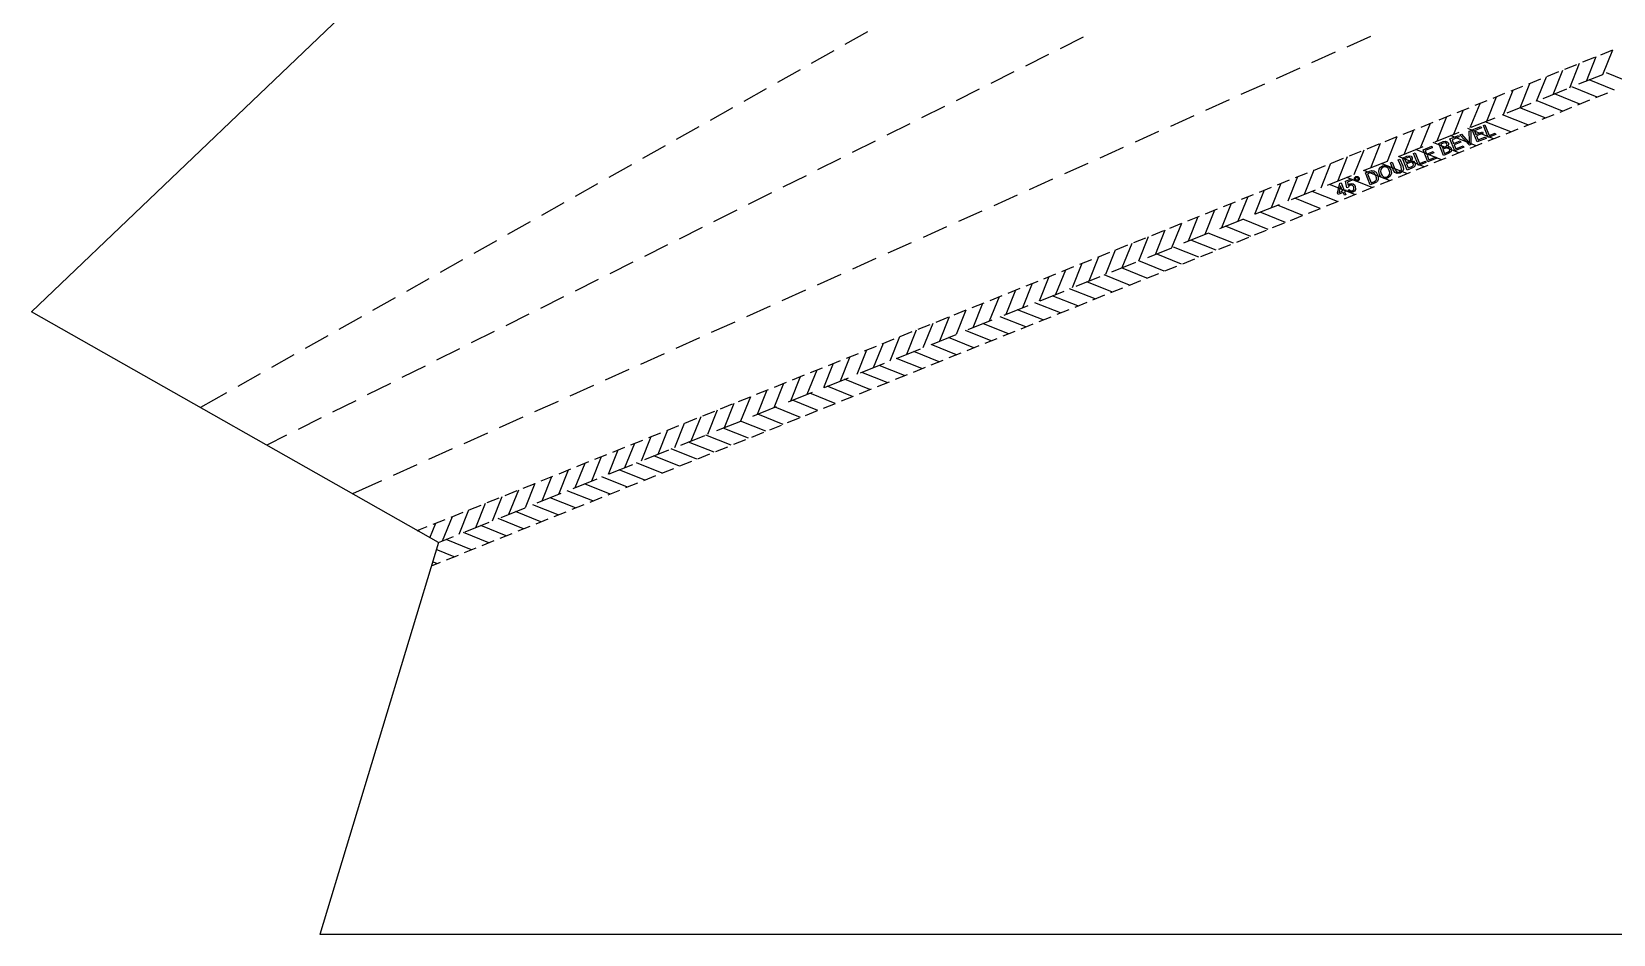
# Model space of a CAD drawing. Extents: x 310 to 1046, y -233 to 234.
# Drawn here: x 309.6 to 698.7, y -232.5 to -10.5 of the extents above; entities that cross this region are included whole.
import ezdxf

# ---------------------------------------------------------------- set-up
doc = ezdxf.new("R2010")
doc.units = 0

msp = doc.modelspace()

# ---------------------------------------------------------------- linework, layer by layer
at = {"layer": '01 CUT', "color": 7}
for points in [[(698.383246, 168.323397), (617.071752, 214.202003), (309.595137, -79.389322)], [(409.649655, -136.17931), (309.595137, -79.389322)], [(409.649655, -136.17931), (380.48208, -232.529673)], [(800.628507, -232.529673), (380.48208, -232.529673)]]:
    msp.add_lwpolyline(points, dxfattribs=at)
at = {"layer": '02 SCORE', "color": 10}
for points in [[(515.218072, -10.544956), (509.683007, -13.667029)], [(506.920765, -15.222774), (501.385699, -18.334265)], [(568.261572, -11.867868), (562.588923, -14.704193)], [(638.958016, -11.677369), (633.168951, -14.280861)], [(559.742015, -16.122355), (554.058783, -18.958679)], [(630.269127, -15.582607), (624.480062, -18.186098)], [(498.623458, -19.89001), (493.088392, -23.012083)], [(551.222459, -20.376841), (545.539227, -23.223749)], [(621.580237, -19.487844), (615.791172, -22.080753)], [(690.255271, -23.371915), (696.150169, -21.001256)], [(490.315568, -24.567828), (484.791085, -27.689902)], [(542.702903, -24.641911), (537.01967, -27.478236)], [(612.891348, -23.382499), (607.102283, -25.98599)], [(681.418216, -26.927904), (687.30253, -24.557245)], [(482.01826, -29.245647), (476.483194, -32.357137)], [(534.183346, -28.896398), (528.500114, -31.732722)], [(604.202459, -27.287736), (598.413394, -29.891228)], [(672.58116, -30.47331), (678.465475, -28.113234)], [(473.720953, -33.912882), (468.185887, -37.034956)], [(525.66379, -33.150885), (519.980557, -35.987209)], [(595.51357, -31.192974), (589.724504, -33.796466)], [(663.744105, -34.029298), (669.628419, -31.658639)], [(465.423646, -38.590701), (459.88858, -41.712774)], [(517.144233, -37.405371), (511.461001, -40.252279)], [(586.82468, -35.098212), (581.035615, -37.701704)], [(646.069994, -41.141276), (651.954308, -38.770617)], [(654.907049, -37.585287), (660.791364, -35.214628)], [(508.614093, -41.670441), (502.941444, -44.506766)], [(578.135791, -38.992866), (572.346726, -41.596358)], [(637.232938, -44.686682), (643.117253, -42.326606)], [(457.126339, -43.268519), (451.591273, -46.38001)], [(500.094537, -45.924928), (494.421888, -48.761252)], [(569.446902, -42.898104), (563.657837, -45.501596)], [(628.385299, -48.24267), (634.280197, -45.872011)], [(448.818448, -47.946338), (443.293966, -51.057828)], [(491.57498, -50.179414), (485.902331, -53.015739)], [(560.758012, -46.803342), (554.968947, -49.406833)], [(619.548244, -51.798659), (625.443142, -49.428)], [(440.521141, -52.613573), (434.986075, -55.735647)], [(483.055424, -54.433901), (477.372192, -57.280809)], [(552.069123, -50.708579), (546.280058, -53.312071)], [(610.711188, -55.344065), (616.606086, -52.983989)], [(432.223834, -57.291392), (426.688768, -60.402882)], [(543.380234, -54.613817), (537.591169, -57.206725)], [(601.874133, -58.900053), (607.769031, -56.529394)], [(423.926527, -61.96921), (418.391461, -65.080701)], [(474.535867, -58.698971), (468.852635, -61.535295)], [(534.691344, -58.508471), (528.902279, -61.111963)], [(593.037077, -62.456042), (598.931975, -60.085383)], [(466.016311, -62.953457), (460.333079, -65.789782)], [(526.002455, -62.413709), (520.21339, -65.017201)], [(584.200022, -66.012031), (590.09492, -63.641372)], [(415.629219, -66.636446), (410.094154, -69.758519)], [(457.496754, -67.207944), (451.813522, -70.044268)], [(517.313566, -66.318947), (511.524501, -68.922439)], [(575.362966, -69.557437), (581.257864, -67.197361)], [(407.321329, -71.314264), (401.796846, -74.425755)], [(448.977198, -71.462431), (443.293966, -74.309338)], [(508.624676, -70.224184), (502.835611, -72.817093)], [(566.525911, -73.113425), (572.420809, -70.742766)], [(399.024022, -75.992083), (393.488956, -79.103573)], [(440.457641, -75.7275), (434.774409, -78.563825)], [(499.935787, -74.118839), (494.146722, -76.722331)], [(557.688855, -76.669414), (563.583753, -74.298755)], [(390.726714, -80.659318), (385.191649, -83.781392)], [(431.927501, -79.981987), (426.254853, -82.818311)], [(491.246898, -78.024077), (485.457833, -80.627568)], [(540.014744, -83.770808), (545.909642, -81.400149)], [(548.8518, -80.21482), (554.746698, -77.854744)], [(382.429407, -85.337137), (376.894341, -88.448627)], [(423.407945, -84.236474), (417.735296, -87.072798)], [(482.558009, -81.929314), (476.768943, -84.532806)], [(531.177689, -87.326797), (537.072587, -84.956138)], [(414.888388, -88.49096), (409.205156, -91.337868)], [(473.869119, -85.834552), (468.080054, -88.438044)], [(522.340633, -90.882786), (528.224948, -88.512127)], [(374.1321, -90.014955), (368.597034, -93.126446)], [(406.368832, -92.75603), (400.6856, -95.592355)], [(465.18023, -89.729206), (459.391165, -92.332698)], [(513.503578, -94.428192), (519.387893, -92.068116)], [(365.834793, -94.682191), (360.299727, -97.804264)], [(397.849275, -97.010517), (392.166043, -99.846841)], [(456.491341, -93.634444), (450.702276, -96.237936)], [(504.666522, -97.98418), (510.550837, -95.613521)], [(357.526902, -99.360009), (351.124006, -102.968915)], [(447.802451, -97.539682), (442.013386, -100.143174)], [(495.829467, -101.540169), (501.713782, -99.16951)], [(389.329719, -101.265003), (383.646487, -104.101328)], [(439.113562, -101.444919), (433.324497, -104.048411)], [(486.992411, -105.096158), (492.876726, -102.725499)], [(380.810162, -105.51949), (375.12693, -108.366398)], [(430.424673, -105.350157), (424.635608, -107.943066)], [(478.155356, -108.641563), (484.039671, -106.270904)], [(372.290606, -109.78456), (367.422288, -112.208136)], [(421.735784, -109.244812), (415.946718, -111.848303)], [(469.307717, -112.197552), (475.202615, -109.826893)], [(413.046894, -113.150049), (407.257829, -115.753541)], [(460.470662, -115.753541), (466.36556, -113.382882)], [(404.358005, -117.055287), (398.56894, -119.658779)], [(442.79655, -122.854935), (448.691449, -120.484276)], [(451.633606, -119.298947), (457.528504, -116.938871)], [(395.669116, -120.960525), (388.504221, -124.177848)], [(433.959495, -126.410924), (439.854393, -124.040265)], [(425.122439, -129.966913), (431.017338, -127.596254)], [(416.285384, -133.512318), (422.180282, -131.141659)], [(409.649655, -136.17931), (413.343227, -134.697648)]]:
    msp.add_lwpolyline(points, dxfattribs=at)
at = {"layer": '04 BEVEL', "color": 130}
for points in [[(695.621004, -16.185855), (698.573745, -15.000525)], [(696.150169, -21.001256), (698.541995, -15.011108)], [(686.783949, -19.741843), (689.736689, -18.556514)], [(687.990445, -24.282079), (690.392854, -18.291931)], [(691.207768, -17.963849), (694.149925, -16.778519)], [(692.065015, -22.641668), (694.467424, -16.65152)], [(675.75615, -29.203314), (678.158559, -23.213166)], [(677.946893, -23.297832), (680.889051, -22.112503)], [(679.830721, -27.562902), (682.23313, -21.572754)], [(682.370713, -21.519838), (685.31287, -20.334508)], [(683.915874, -25.922491), (686.3077, -19.932343)], [(699.00766, -24.874744), (692.75293, -22.366502)], [(703.27273, -23.160249), (697.007416, -20.652007)], [(667.596426, -32.484137), (669.998835, -26.493989)], [(669.109838, -26.853821), (672.051995, -25.668491)], [(671.68158, -30.843725), (674.083989, -24.853577)], [(673.533657, -25.075827), (676.475814, -23.890497)], [(690.488104, -28.303733), (684.233373, -25.795491)], [(694.74259, -26.589239), (688.48786, -24.080996)], [(694.425091, -26.716238), (697.367249, -25.530909)], [(655.848963, -32.177221), (658.801704, -30.991891)], [(659.447285, -35.754376), (661.849694, -29.764229)], [(660.272782, -30.399227), (663.21494, -29.213897)], [(663.521855, -34.113965), (665.924264, -28.1344)], [(664.696602, -28.621232), (667.638759, -27.435903)], [(677.703477, -33.436634), (671.448747, -30.928392)], [(681.968547, -31.732722), (675.713817, -29.22448)], [(686.223034, -30.018228), (679.968304, -27.509986)], [(681.164216, -32.050221), (684.116957, -30.864892)], [(685.588036, -30.272227), (688.530193, -29.086897)], [(690.001272, -28.494233), (692.954013, -27.308903)], [(647.011907, -35.73321), (649.964648, -34.54788)], [(647.21299, -40.675611), (649.615399, -34.685463)], [(651.287561, -39.035199), (653.68997, -33.045052)], [(651.435727, -33.955215), (654.377884, -32.769886)], [(655.372714, -37.394788), (657.76454, -31.40464)], [(669.183921, -36.865623), (662.929191, -34.357381)], [(673.448991, -35.151128), (667.183677, -32.642886)], [(672.327161, -35.60621), (675.279902, -34.420881)], [(676.75098, -33.828216), (679.693138, -32.642886)], [(638.174852, -39.289199), (641.127592, -38.103869)], [(639.053266, -43.956434), (641.455675, -37.966286)], [(642.598671, -37.511204), (645.540829, -36.325875)], [(643.13842, -42.316022), (645.530245, -36.325875)], [(660.664364, -40.294612), (654.409634, -37.78637)], [(664.918851, -38.580118), (658.664121, -36.071875)], [(663.490105, -39.151616), (666.442846, -37.966286)], [(667.913925, -37.373621), (670.856082, -36.188292)], [(629.337796, -42.834604), (632.290537, -41.649274)], [(630.904125, -47.237257), (633.306534, -41.247109)], [(633.761616, -41.05661), (636.703773, -39.87128)], [(634.978695, -45.596845), (637.381104, -39.606698)], [(652.144808, -43.713018), (645.890077, -41.204776)], [(656.399294, -42.009107), (650.144564, -39.500865)], [(654.65305, -42.707604), (657.605791, -41.522275)], [(659.076869, -40.92961), (662.019027, -39.74428)], [(618.66983, -52.147908), (621.072239, -46.15776)], [(620.500741, -46.390593), (623.453481, -45.205263)], [(622.7444, -50.507497), (625.14681, -44.527932)], [(624.92456, -44.612598), (627.866718, -43.427269)], [(626.818971, -48.877668), (629.22138, -42.887521)], [(639.360181, -48.856502), (633.105451, -46.34826)], [(643.625251, -47.142007), (637.359938, -44.633765)], [(647.879738, -45.427513), (641.625008, -42.91927)], [(645.815994, -46.263593), (648.768735, -45.078264)], [(650.239814, -44.485599), (653.181971, -43.300269)], [(607.250449, -51.724576), (610.192607, -50.539246)], [(610.510106, -55.428731), (612.912515, -49.438583)], [(611.663685, -49.946582), (614.616426, -48.761252)], [(614.595259, -53.78832), (616.987085, -47.798172)], [(616.087505, -48.168587), (619.029662, -46.983258)], [(630.840625, -52.285491), (624.585895, -49.777249)], [(635.105695, -50.570996), (628.840381, -48.062754)], [(632.565703, -51.586993), (635.50786, -50.401664)], [(636.978939, -49.808999), (639.921096, -48.623669)], [(641.402758, -48.041588), (644.344916, -46.856258)], [(598.275811, -60.349966), (600.67822, -54.359818)], [(598.413394, -55.269982), (601.355551, -54.084652)], [(602.360965, -58.709554), (604.75279, -52.719406)], [(602.82663, -53.491987), (605.768787, -52.317241)], [(606.435535, -57.069143), (608.837944, -51.078995)], [(622.321068, -55.703897), (616.066338, -53.195655)], [(626.575555, -53.989402), (620.320825, -51.491743)], [(623.728647, -55.142982), (626.670805, -53.957652)], [(628.141883, -53.364988), (631.084041, -52.179658)], [(589.576338, -58.82597), (592.518496, -57.640641)], [(590.12667, -63.630789), (592.529079, -57.640641)], [(593.989574, -57.047976), (596.931732, -55.862646)], [(594.20124, -61.990377), (596.603649, -56.000229)], [(609.536442, -60.847381), (603.281712, -58.339139)], [(613.801512, -59.132886), (607.536198, -56.624644)], [(618.055998, -57.418391), (611.801268, -54.910149)], [(614.881009, -58.698971), (617.833749, -57.513641)], [(619.304828, -56.920976), (622.246985, -55.735647)], [(580.728699, -62.381959), (583.68144, -61.19663)], [(581.966945, -66.901028), (584.369355, -60.921464)], [(585.152519, -60.603965), (588.094676, -59.418635)], [(586.041516, -65.2712), (588.443925, -59.281052)], [(601.016886, -64.27637), (594.762155, -61.768128)], [(605.281955, -62.561875), (599.016642, -60.053633)], [(606.043953, -62.244376), (608.996694, -61.06963)], [(610.467772, -60.476965), (613.40993, -59.291636)], [(569.732651, -71.822263), (572.13506, -65.832115)], [(571.891644, -65.927365), (574.844385, -64.752618)], [(573.817804, -70.181851), (576.20963, -64.191703)], [(576.315463, -64.159954), (579.257621, -62.974624)], [(577.892375, -68.54144), (580.294784, -62.561875)], [(592.497329, -67.694776), (586.242599, -65.186534)], [(596.751816, -65.980281), (590.497085, -63.472039)], [(597.206897, -65.800365), (600.159638, -64.615035)], [(601.630717, -64.022371), (604.572874, -62.837041)], [(561.58351, -75.103086), (563.975336, -69.112938)], [(563.054588, -69.483353), (566.007329, -68.298024)], [(565.65808, -73.462674), (568.060489, -67.472526)], [(567.478408, -67.705359), (570.420565, -66.520029)], [(583.977773, -71.123765), (577.723042, -68.615523)], [(588.232259, -69.40927), (581.977529, -66.901028)], [(583.956606, -71.134348), (586.898763, -69.949019)], [(588.369842, -69.356354), (591.322583, -68.171024)], [(592.793661, -67.578359), (595.735819, -66.39303)], [(549.804297, -74.817337), (552.746454, -73.632007)], [(553.423785, -78.383909), (555.826195, -72.393761)], [(554.217533, -73.039342), (557.170274, -71.854013)], [(557.498356, -76.743497), (559.900765, -70.753349)], [(558.641352, -71.261348), (561.58351, -70.076018)], [(571.193146, -76.256665), (564.938416, -73.748423)], [(575.458216, -74.552754), (569.192902, -72.044512)], [(579.712703, -72.83826), (573.457972, -70.330017)], [(575.11955, -74.679754), (578.061708, -73.505007)], [(579.532787, -72.912343), (582.485527, -71.727013)], [(540.967241, -78.362742), (543.909399, -77.187996)], [(541.189491, -83.29456), (543.5919, -77.314995)], [(545.264061, -81.664732), (547.66647, -75.674584)], [(545.380477, -76.595331), (548.333218, -75.410001)], [(549.349215, -80.02432), (551.751624, -74.034172)], [(562.67359, -79.685655), (556.418859, -77.177413)], [(566.928076, -77.97116), (560.673346, -75.462918)], [(566.282495, -78.235743), (569.224652, -77.050413)], [(570.695731, -76.457748), (573.648472, -75.272419)], [(532.130186, -81.918731), (535.072343, -80.733401)], [(533.04035, -86.575383), (535.432175, -80.585235)], [(536.543422, -80.140737), (539.496163, -78.955407)], [(537.11492, -84.934971), (539.517329, -78.955407)], [(554.154033, -83.114644), (547.899303, -80.606402)], [(558.40852, -81.400149), (552.153789, -78.891907)], [(557.445439, -81.791731), (560.387597, -80.606402)], [(561.858676, -80.013737), (564.800833, -78.828407)], [(520.806055, -91.496617), (523.197881, -85.50647)], [(523.29313, -85.47472), (526.235288, -84.28939)], [(524.880625, -89.856206), (527.283034, -83.866058)], [(527.706366, -83.696725), (530.648524, -82.511396)], [(528.955196, -88.215794), (531.357605, -82.225647)], [(545.634477, -86.543633), (539.369163, -84.035391)], [(549.888963, -84.829138), (543.634233, -82.320896)], [(548.608384, -85.34772), (551.550541, -84.162391)], [(553.02162, -83.569726), (555.963777, -82.384396)], [(512.64633, -94.77744), (515.04874, -88.787293)], [(514.456075, -89.030709), (517.398232, -87.845379)], [(516.720901, -93.137029), (519.12331, -87.146881)], [(518.869311, -87.252714), (521.811468, -86.067385)], [(532.84985, -91.676534), (526.59512, -89.168291)], [(537.104337, -89.962039), (530.849607, -87.453797)], [(541.369407, -88.247544), (535.114676, -85.739302)], [(535.347509, -90.67112), (538.289666, -89.48579)], [(539.760745, -88.893126), (542.713486, -87.707796)], [(544.184564, -87.115131), (547.126722, -85.940385)], [(501.1952, -94.354108), (504.137357, -93.168779)], [(504.486606, -98.058263), (506.889015, -92.068116)], [(505.619019, -92.576114), (508.561177, -91.390784)], [(508.57176, -96.417852), (510.974169, -90.427704)], [(510.032255, -90.79812), (512.974413, -89.623373)], [(524.330294, -95.105523), (518.075563, -92.597281)], [(528.58478, -93.391028), (522.33005, -90.882786)], [(526.510454, -94.227109), (529.452611, -93.041779)], [(530.92369, -92.449114), (533.87643, -91.263785)], [(492.262895, -102.968915), (494.654721, -96.978767)], [(492.358144, -97.910097), (495.300302, -96.724768)], [(496.337465, -101.328503), (498.739874, -95.348939)], [(496.77138, -96.132103), (499.724121, -94.946773)], [(500.412036, -99.688092), (502.814445, -93.708527)], [(515.810737, -98.523929), (509.545424, -96.015687)], [(520.065224, -96.820017), (513.810494, -94.311775)], [(517.673398, -97.783098), (520.615555, -96.597768)], [(522.086634, -96.005103), (525.039375, -94.819774)], [(483.521089, -101.466086), (486.463246, -100.280756)], [(484.10317, -106.249738), (486.505579, -100.25959)], [(487.934325, -99.688092), (490.887066, -98.502762)], [(488.177741, -104.609326), (490.58015, -98.619178)], [(503.026111, -103.667412), (496.77138, -101.15917)], [(507.291181, -101.952918), (501.025867, -99.444676)], [(511.545667, -100.238423), (505.290937, -97.730181)], [(508.836343, -101.328503), (511.7785, -100.143174)], [(513.249579, -99.550509), (516.202319, -98.375762)], [(474.684033, -105.011492), (477.626191, -103.826162)], [(475.943446, -109.530561), (478.345855, -103.540413)], [(479.09727, -103.233497), (482.05001, -102.058751)], [(480.0286, -107.890149), (482.420426, -101.900001)], [(494.506554, -107.096402), (488.251824, -104.58816)], [(498.761041, -105.381907), (492.506311, -102.873665)], [(499.999287, -104.884492), (502.941444, -103.699162)], [(504.412523, -103.106498), (507.365264, -101.921168)], [(463.709151, -114.451795), (466.11156, -108.461647)], [(465.846978, -108.56748), (468.789135, -107.382151)], [(467.794305, -112.811384), (470.196714, -106.821236)], [(470.260214, -106.789486), (473.212955, -105.604156)], [(471.868876, -111.170972), (474.271285, -105.180824)], [(485.986998, -110.514808), (479.732268, -108.006565)], [(490.241484, -108.800313), (483.986754, -106.292071)], [(491.162231, -108.440481), (494.104389, -107.255151)], [(495.575468, -106.662486), (498.528208, -105.477157)], [(452.586103, -113.901464), (455.538844, -112.716134)], [(455.56001, -117.722035), (457.962419, -111.74247)], [(457.009922, -112.123469), (459.95208, -110.93814)], [(459.634581, -116.092207), (462.03699, -110.102059)], [(461.423158, -110.345475), (464.375899, -109.160145)], [(477.467441, -113.943797), (471.202128, -111.435555)], [(481.721928, -112.229302), (475.467198, -109.72106)], [(477.901357, -113.763881), (480.843514, -112.578551)], [(482.325176, -111.985886), (485.267333, -110.81114)], [(486.738412, -110.218475), (489.691153, -109.033146)], [(443.325716, -122.643269), (445.728125, -116.653122)], [(443.749047, -117.446869), (446.691205, -116.261539)], [(447.400286, -121.002858), (449.802695, -115.01271)], [(448.172867, -115.668875), (451.115024, -114.494128)], [(451.48544, -119.362446), (453.877266, -113.372299)], [(464.682815, -119.087281), (458.428085, -116.579038)], [(468.937301, -117.372786), (462.682571, -114.864544)], [(473.202371, -115.658291), (466.947641, -113.150049)], [(469.064301, -117.319869), (472.006459, -116.13454)], [(473.488121, -115.541875), (476.430278, -114.356545)], [(434.911992, -121.002858), (437.854149, -119.817528)], [(435.165991, -125.924092), (437.5684, -119.933945)], [(439.251145, -124.283681), (441.642971, -118.293533)], [(439.335811, -119.224863), (442.277969, -118.039534)], [(456.163258, -122.505686), (449.908528, -119.997444)], [(460.417745, -120.791192), (454.163015, -118.28295)], [(460.227246, -120.875858), (463.169403, -119.690529)], [(464.651065, -119.097864), (467.593222, -117.912534)], [(426.074937, -124.558847), (429.017094, -123.373517)], [(427.01685, -129.204915), (429.419259, -123.214768)], [(430.498756, -122.780852), (433.440913, -121.595523)], [(431.091421, -127.564504), (433.49383, -121.574356)], [(447.643702, -125.934676), (441.378388, -123.426434)], [(451.898189, -124.220181), (445.643458, -121.711939)], [(451.39019, -124.421264), (454.332347, -123.246517)], [(455.803426, -122.653853), (458.756167, -121.468523)], [(414.782555, -134.115567), (417.184964, -128.136002)], [(417.237881, -128.104252), (420.180038, -126.929506)], [(418.857126, -132.485738), (421.259535, -126.495591)], [(421.651117, -126.336841), (424.603858, -125.151511)], [(422.931696, -130.845327), (425.334105, -124.855179)], [(439.113562, -129.363665), (432.858832, -126.855423)], [(443.378632, -127.64917), (437.123902, -125.140928)], [(442.553135, -127.977253), (445.495292, -126.791923)], [(446.966371, -126.199258), (449.919111, -125.013929)], [(404.474421, -133.237153), (406.929747, -132.252906)], [(407.585911, -135.004564), (409.02524, -131.406242)], [(408.400825, -131.660241), (411.342983, -130.474911)], [(410.707985, -135.755978), (413.099811, -129.76583)], [(412.814062, -129.882247), (415.766802, -128.696917)], [(426.339519, -134.496565), (420.084789, -131.988323)], [(430.594006, -132.782071), (424.339275, -130.273829)], [(434.859076, -131.067576), (428.604345, -128.559334)], [(429.29226, -133.311236), (432.245, -132.125906)], [(433.716079, -131.533241), (436.658236, -130.347912)], [(438.129315, -129.755247), (441.082056, -128.569917)], [(404.79192, -133.427652), (404.95067, -133.046653)], [(417.819962, -137.925555), (411.554649, -135.417312)], [(422.074449, -136.21106), (415.819719, -133.702818)], [(420.455204, -136.856641), (423.407945, -135.681895)], [(424.879024, -135.08923), (427.821181, -133.903901)], [(413.554893, -139.640049), (409.141656, -137.862055)], [(411.618149, -140.41263), (414.570889, -139.2273)], [(416.041968, -138.634636), (418.984126, -137.449306)], [(407.924577, -141.904875), (410.14707, -141.005295)], [(409.300406, -141.34396), (408.220909, -140.920628)]]:
    msp.add_lwpolyline(points, dxfattribs=at)
at = {"layer": '23 NOTES', "color": 7}
for points in [[(663.284559, -38.391655), (660.95884, -35.904605), (661.380833, -35.734953), (663.006824, -37.567267), (663.355443, -37.98734), (663.320306, -37.44124), (663.25569, -34.981217), (663.653569, -34.82126), (663.684448, -38.23089), (663.284559, -38.391655)], [(665.195588, -37.623376), (664.01126, -34.67746), (666.141322, -33.821125), (666.281082, -34.168767), (664.540861, -34.868377), (664.903592, -35.770639), (666.53329, -35.115462), (666.672243, -35.461095), (665.042544, -36.116272), (665.445668, -37.119009), (667.254212, -36.391931), (667.393972, -36.739574), (665.195588, -37.623376)], [(667.916438, -36.52953), (666.732111, -33.583614), (667.121952, -33.426889), (668.166519, -36.025163), (669.617373, -35.441885), (669.757133, -35.789527), (667.916438, -36.52953)], [(653.072319, -42.497215), (651.887991, -39.551299), (654.018053, -38.694964), (654.157813, -39.042606), (652.417593, -39.742216), (652.780323, -40.644478), (654.410023, -39.989301), (654.548975, -40.334934), (652.919276, -40.990111), (653.3224, -41.992848), (655.130943, -41.265771), (655.270704, -41.613413), (653.072319, -42.497215)], [(656.936571, -40.943695), (655.752243, -37.997779), (656.857465, -37.553454), (657.434372, -37.426566), (657.864558, -37.573416), (658.137026, -37.914392), (658.177534, -38.311273), (657.976326, -38.704956), (658.493709, -38.807415), (658.817738, -39.195356), (658.88443, -39.616724), (658.779284, -39.976457), (658.514729, -40.253216), (658.059878, -40.492099), (656.936571, -40.943695)], [(659.705652, -39.830459), (658.521325, -36.884543), (660.651386, -36.028208), (660.791147, -36.37585), (659.050926, -37.07546), (659.413657, -37.977722), (661.043356, -37.322545), (661.182309, -37.668177), (659.552609, -38.323355), (659.955733, -39.326092), (661.764277, -38.599015), (661.904037, -38.946657), (659.705652, -39.830459)], [(648.014425, -44.530608), (646.830098, -41.584691), (647.935319, -41.140367), (648.512226, -41.013478), (648.942412, -41.160329), (649.21488, -41.501305), (649.255388, -41.898186), (649.05418, -42.291869), (649.571563, -42.394327), (649.895592, -42.782268), (649.962284, -43.203637), (649.857138, -43.563369), (649.592583, -43.840129), (649.137732, -44.079012), (648.014425, -44.530608)], [(650.759391, -43.427067), (649.575063, -40.481151), (649.964905, -40.324425), (651.009472, -42.922699), (652.460326, -42.339422), (652.600086, -42.687064), (650.759391, -43.427067)], [(638.8853, -48.200731), (637.700972, -45.254815), (638.715766, -44.846844), (639.257209, -44.678191), (639.774075, -44.715497), (640.324491, -45.080119), (640.722178, -45.732566), (640.882935, -46.358883), (640.854869, -46.869701), (640.693043, -47.245217), (640.400356, -47.533286), (639.948321, -47.773371), (638.8853, -48.200731)], [(639.135381, -47.696363), (639.764352, -47.443502), (640.198695, -47.20586), (640.40255, -46.946501), (640.468111, -46.488304), (640.317856, -45.888111), (639.879959, -45.240157), (639.378116, -45.05442), (638.849498, -45.196909), (638.230574, -45.445731), (639.135381, -47.696363)], [(632.531284, -50.755194), (632.247724, -50.049863), (630.969687, -50.563664), (630.836389, -50.232097), (631.41327, -47.782619), (631.708665, -47.663863), (632.476135, -49.572881), (632.874015, -49.412924), (633.007312, -49.74449), (632.609433, -49.904447), (632.892993, -50.609779), (632.531284, -50.755194)]]:
    msp.add_lwpolyline(points, close=True, dxfattribs=at)
for points in [[(656.639729, -39.078901), (657.276738, -38.822808), (657.634761, -38.639192), (657.798841, -38.402826), (657.771794, -38.114912), (657.598056, -37.885973), (657.335709, -37.814037), (656.870627, -37.951991), (656.281846, -38.188695), (656.639729, -39.078901)], [(645.807265, -41.995894), (646.197107, -41.839168), (646.881367, -43.541209), (647.064453, -44.286934), (646.872002, -44.859169), (646.250192, -45.298228), (645.515635, -45.427804), (644.974248, -45.166928), (644.564422, -44.472675), (643.880162, -42.770635), (644.270004, -42.613909), (644.953456, -44.31394), (645.251606, -44.852342), (645.609057, -45.033102), (646.074655, -44.9603), (646.609187, -44.518981), (646.490717, -43.695925), (645.807265, -41.995894)], [(647.717582, -42.665814), (648.354592, -42.409721), (648.712615, -42.226105), (648.876694, -41.989739), (648.849648, -41.701825), (648.67591, -41.472885), (648.413563, -41.40095), (647.948481, -41.538904), (647.359699, -41.775608), (647.717582, -42.665814)], [(648.264506, -44.02624), (648.997971, -43.73137), (649.257569, -43.610666), (649.450318, -43.439805), (649.533584, -43.217254), (649.491683, -42.944649), (649.292568, -42.693231), (648.98879, -42.616944), (648.538561, -42.73959), (647.857343, -43.013456), (648.264506, -44.02624)], [(657.186653, -40.439327), (657.920117, -40.144457), (658.179715, -40.023753), (658.372464, -39.852892), (658.45573, -39.630341), (658.413829, -39.357737), (658.214714, -39.106319), (657.910935, -39.030032), (657.460708, -39.152677), (656.77949, -39.426543), (657.186653, -40.439327)], [(633.350399, -49.52953), (633.717268, -49.344692), (634.080224, -49.684304), (634.507723, -49.673504), (634.870641, -49.298844), (634.84145, -48.703668), (634.470314, -48.285646), (633.944269, -48.289378), (633.661093, -48.496592), (633.522451, -48.790425), (633.165073, -48.882745), (632.8421, -47.254881), (634.30702, -46.665948), (634.445973, -47.011581), (633.27042, -47.484181), (633.429968, -48.339742), (633.912274, -47.931091), (634.294816, -47.854915), (634.670795, -47.936606), (634.99253, -48.16207), (635.212338, -48.517214), (635.257142, -49.302192), (635.029908, -49.70517), (634.627287, -49.970909), (633.879702, -50.010017), (633.350399, -49.52953), (633.350399, -49.52953)], [(635.055093, -46.906757), (635.059521, -46.447459), (635.387944, -46.126349), (635.849251, -46.129969), (636.170362, -46.458393), (636.164732, -46.920508), (635.836309, -47.241618), (635.377011, -47.23719), (635.055093, -46.906757), (635.055093, -46.906757)], [(635.274128, -46.8187), (635.469537, -47.020254), (635.750261, -47.021775), (635.947796, -46.827982), (635.951327, -46.54645), (635.754717, -46.347713), (635.477203, -46.342567), (635.276457, -46.539985), (635.274128, -46.8187), (635.274128, -46.8187)], [(641.161965, -45.618787), (640.997673, -44.925614), (641.094536, -44.313025), (641.420247, -43.819686), (641.944112, -43.488281), (642.757949, -43.387524), (643.475234, -43.731747), (643.96554, -44.452001), (644.107023, -45.326496), (643.810303, -46.069036), (643.167631, -46.53749), (642.343332, -46.63545), (641.626441, -46.2864), (641.161965, -45.618787), (641.161965, -45.618787)], [(641.566288, -45.463242), (641.829089, -45.910813), (642.189323, -46.188494), (642.604947, -46.28751), (643.031516, -46.204722), (643.401307, -45.966188), (643.630523, -45.604429), (643.694069, -45.144124), (643.562834, -44.611564), (643.188202, -44.033882), (642.665294, -43.760909), (642.081034, -43.823059), (641.724393, -44.049304), (641.482381, -44.395198), (641.41161, -44.86366), (641.566288, -45.463242), (641.566288, -45.463242)], [(632.114427, -49.718296), (631.580429, -48.390022), (631.19207, -50.089106), (632.114427, -49.718296)]]:
    msp.add_lwpolyline(points, dxfattribs=at)

doc.saveas('drawing.dxf')
